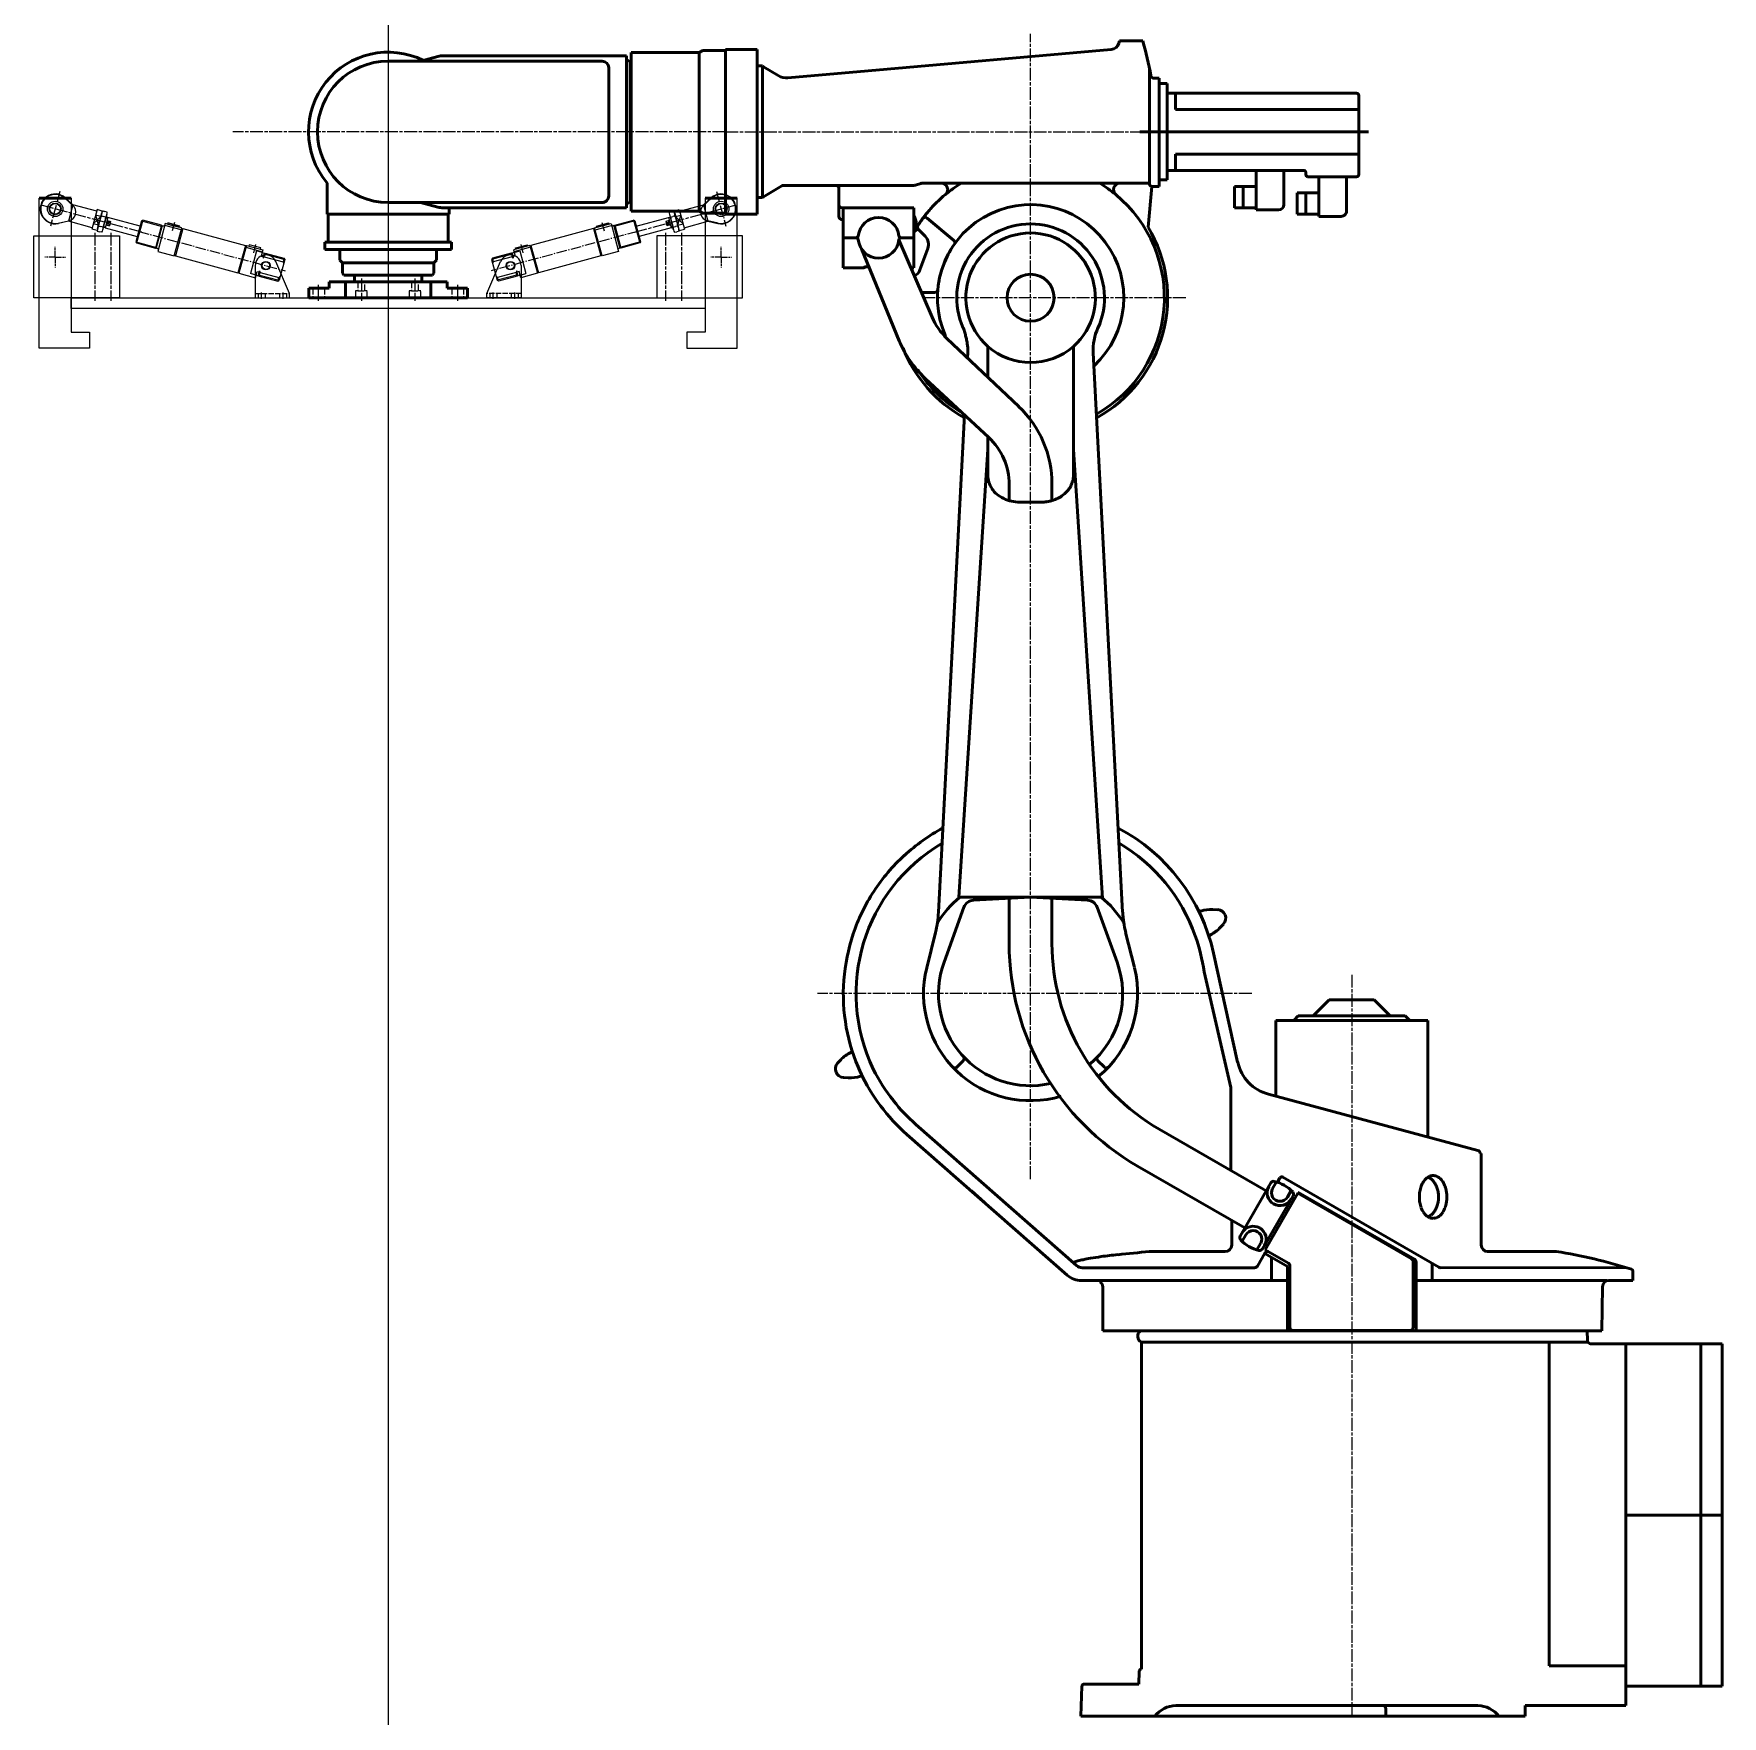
# Model space of a CAD drawing. Header units: millimetres. Extents: x -1231 to 360, y -283 to 2309.
# Drawn here: x -1231 to 346, y 738 to 2309 of the extents above; entities that cross this region are included whole.
import ezdxf

# ---------------------------------------------------------------- set-up
doc = ezdxf.new("R2010")
doc.units = ezdxf.units.MM
for name, pattern in [('AM_ISO02W050', [7.5, 6, -1.5]), ('AM_ISO08W050', [18, 12, -1.5, 3, -1.5]), ('AM_ISO08W050x2', [9, 6, -0.75, 1.5, -0.75]), ('Amconstr', [9999, 9999, 0]), ('GEN3', [6.25, 5, -1.25]), ('GEN7', [13.75, 9.75, -1.5, 1, -1.5])]:
    doc.linetypes.add(name, pattern=pattern)
for name, color, linetype in [('3', 6, 'GEN3'), ('5', 3, 'Continuous'), ('7', 4, 'GEN7')]:
    doc.layers.add(name, color=color, linetype=linetype)
for name, color, linetype, lineweight in [('AM_0', 7, 'Continuous', 50), ('AM_3', 6, 'AM_ISO02W050', 25), ('AM_7', 142, 'AM_ISO08W050', 25), ('AM_CL', 1, 'Amconstr', 25)]:
    doc.layers.add(name, color=color, linetype=linetype, lineweight=lineweight)

msp = doc.modelspace()

# ---------------------------------------------------------------- linework, layer by layer
for p, q in [((-1226, 2015.7), (-1226, 2155.7)), ((-1201.9, 2155.7), (-1194.6, 2149)), ((-1194.4, 2149.6), (-1201.6, 2156.1)), ((-1194.4, 2149.6), (-1198.6, 2134.1)), ((-1196, 2155.7), (-1196, 2030.7)), ((-1172.2, 2143.6), (-1194.4, 2149.6)), ((-1171.8, 2145), (-1176.8, 2126.7)), ((-1167, 2143.7), (-1171.8, 2145)), ((-633, 2143.7), (-628.2, 2145)), ((-628.2, 2145), (-623.2, 2126.7)), ((-627.8, 2143.6), (-605.6, 2149.6)), ((-605.6, 2149.6), (-598.4, 2156.1)), ((-605.6, 2149.6), (-601.4, 2134.1)), ((-598.1, 2155.7), (-605.4, 2149)), ((-604, 2155.7), (-604, 2030.7)), ((-574, 2015.7), (-574, 2155.7)), ((-1208.1, 2132.5), (-1198.5, 2134.7)), ((-1198.6, 2134.1), (-1208, 2132.1)), ((-1176.4, 2128.1), (-1198.6, 2134.1)), ((-1170.6, 2130.5), (-1175.4, 2131.8)), ((-1168.4, 2138.7), (-1173.2, 2140)), ((-1167, 2143.7), (-1171.9, 2125.4)), ((-1171.4, 2127.4), (-1169.5, 2134.6)), ((-1170.4, 2129.7), (-1168.3, 2129.2)), ((-1169.6, 2134.1), (-1169.5, 2134.6)), ((-1167.6, 2141.7), (-1169.5, 2134.6)), ((-1169.3, 2135.1), (-1169.5, 2134.6)), ((-1166.3, 2128.6), (-1168.3, 2129.2)), ((-1167.9, 2139.2), (-1165.8, 2138.6)), ((-1166.6, 2143.9), (-1164.5, 2143.4)), ((-1166.6, 2126.1), (-1164.7, 2133.3)), ((-1163.7, 2138.1), (-1165.8, 2138.6)), ((-1164.8, 2132.8), (-1164.7, 2133.3)), ((-1162.7, 2140.4), (-1164.7, 2133.3)), ((-1164.5, 2133.8), (-1164.7, 2133.3)), ((-1162.4, 2142.8), (-1164.5, 2143.4)), ((-1161.7, 2137.6), (-1164.3, 2128)), ((-1163.5, 2130.7), (-1160.3, 2129.8)), ((-1161.7, 2137.6), (-1163.4, 2138.1)), ((-1162.4, 2134.9), (-1159.2, 2134)), ((-1131.7, 2129.5), (-1161.7, 2137.6)), ((-1159.2, 2134), (-1160.3, 2129.8)), ((-1130.3, 2134.5), (-1135.6, 2115)), ((-1130.3, 2134.5), (-1129.2, 2135.1)), ((-1111.7, 2130.4), (-1129.2, 2135.1)), ((-1116.3, 2109.8), (-1111, 2129.3)), ((-1108.2, 2132), (-1115.2, 2106)), ((-1111.7, 2130.4), (-1111, 2129.3)), ((-1111, 2129.3), (-1110.8, 2130.1)), ((-1110.8, 2130.1), (-1108.9, 2129.6)), ((-1093.2, 2126.1), (-1108.7, 2130.3)), ((-1092.8, 2127.9), (-1108.2, 2132)), ((-1105.7, 2132.6), (-1106, 2131.5)), ((-1106, 2131.5), (-1094.9, 2128.5)), ((-1094.6, 2129.6), (-1105.7, 2132.6)), ((-1094.9, 2128.5), (-1094.6, 2129.6)), ((-707.2, 2127.9), (-691.8, 2132)), ((-706.8, 2126.1), (-691.3, 2130.3)), ((-705.4, 2129.6), (-694.3, 2132.6)), ((-705.1, 2128.5), (-705.4, 2129.6)), ((-694, 2131.5), (-705.1, 2128.5)), ((-694.3, 2132.6), (-694, 2131.5)), ((-691.8, 2132), (-684.8, 2106)), ((-689.2, 2130.1), (-691.1, 2129.6)), ((-689, 2129.3), (-689.2, 2130.1)), ((-688.3, 2130.4), (-689, 2129.3)), ((-683.7, 2109.8), (-689, 2129.3)), ((-688.3, 2130.4), (-670.8, 2135.1)), ((-669.7, 2134.5), (-670.8, 2135.1)), ((-669.7, 2134.5), (-664.4, 2115)), ((-668.3, 2129.5), (-638.3, 2137.6)), ((-637.6, 2134.9), (-640.8, 2134)), ((-640.8, 2134), (-639.7, 2129.8)), ((-636.5, 2130.7), (-639.7, 2129.8)), ((-638.3, 2137.6), (-636.6, 2138.1)), ((-638.3, 2137.6), (-635.7, 2128)), ((-637.6, 2142.8), (-635.5, 2143.4)), ((-637.3, 2140.4), (-635.3, 2133.3)), ((-636.3, 2138.1), (-634.2, 2138.6)), ((-633.4, 2143.9), (-635.5, 2143.4)), ((-635.5, 2133.8), (-635.3, 2133.3)), ((-633.4, 2126.1), (-635.3, 2133.3)), ((-635.2, 2132.8), (-635.3, 2133.3)), ((-632.1, 2139.2), (-634.2, 2138.6)), ((-633.7, 2128.6), (-631.7, 2129.2)), ((-633, 2143.7), (-628.1, 2125.4)), ((-632.4, 2141.7), (-630.5, 2134.6)), ((-629.6, 2129.7), (-631.7, 2129.2)), ((-631.6, 2138.7), (-626.8, 2140)), ((-630.7, 2135.1), (-630.5, 2134.6)), ((-628.6, 2127.4), (-630.5, 2134.6)), ((-630.4, 2134.1), (-630.5, 2134.6)), ((-629.4, 2130.5), (-624.6, 2131.8)), ((-623.6, 2128.1), (-601.4, 2134.1)), ((-591.9, 2132.5), (-601.5, 2134.7)), ((-601.4, 2134.1), (-592, 2132.1)), ((-1171.9, 2125.4), (-1176.8, 2126.7)), ((-1171.7, 2125), (-1169.6, 2124.4)), ((-1167.5, 2123.9), (-1169.6, 2124.4)), ((-1164.3, 2128), (-1166, 2128.4)), ((-1164.3, 2128), (-1134.3, 2119.9)), ((-1135.6, 2115), (-1134.9, 2113.9)), ((-1134.9, 2113.9), (-1117.4, 2109.1)), ((-1099.8, 2101.8), (-1092.8, 2127.9)), ((-1091.9, 2127.4), (-1098.7, 2101.8)), ((-1093.1, 2126.7), (-1091.9, 2127.4)), ((-1091.9, 2127.4), (-1033.4, 2111.6)), ((-708.1, 2127.4), (-766.6, 2111.6)), ((-706.9, 2126.7), (-708.1, 2127.4)), ((-708.1, 2127.4), (-701.3, 2101.8)), ((-700.2, 2101.8), (-707.2, 2127.9)), ((-665.1, 2113.9), (-682.6, 2109.1)), ((-635.7, 2128), (-665.7, 2119.9)), ((-664.4, 2115), (-665.1, 2113.9)), ((-635.7, 2128), (-634, 2128.4)), ((-632.5, 2123.9), (-630.4, 2124.4)), ((-628.3, 2125), (-630.4, 2124.4)), ((-628.1, 2125.4), (-623.2, 2126.7)), ((-1117.4, 2109.1), (-1116.3, 2109.8)), ((-1116.3, 2109.8), (-1116.5, 2108.9)), ((-1116.5, 2108.9), (-1114.6, 2108.4)), ((-1115.2, 2106), (-1099.8, 2101.8)), ((-1099.5, 2103), (-1098.7, 2101.8)), ((-1098.7, 2101.8), (-1040.3, 2086.1)), ((-1033.4, 2111.6), (-1040.3, 2086.1)), ((-1032.4, 2111.6), (-1039.4, 2085.6)), ((-1033.4, 2111.6), (-1032.7, 2110.4)), ((-1032.9, 2109.9), (-1017.4, 2105.7)), ((-1032.4, 2111.6), (-1017, 2107.5)), ((-1029.9, 2112.2), (-1030.2, 2111)), ((-1018.8, 2109.2), (-1029.9, 2112.2)), ((-1023, 2106.4), (-1028.6, 2085.4)), ((-1017.6, 2104.9), (-1023, 2106.4)), ((-1019.1, 2108), (-1018.8, 2109.2)), ((-1017, 2107.5), (-1018.5, 2101.7)), ((-1018.5, 2101.7), (-1016.6, 2101.2)), ((-1017.6, 2105), (-1015.7, 2104.5)), ((-1016.6, 2101.2), (-1016.9, 2099.8)), ((-1016.9, 2099.8), (-1015.7, 2101)), ((-1015.9, 2103.6), (-1016.6, 2101.2)), ((-1015.7, 2104.5), (-1015.9, 2103.6)), ((-1015.9, 2103.6), (-1014.8, 2104.3)), ((-1014.8, 2104.3), (-1015.7, 2101)), ((-1015.7, 2101), (-998.2, 2096.2)), ((-1014.8, 2104.3), (-997.3, 2099.6)), ((-996.6, 2098.4), (-1001.8, 2079)), ((-997.3, 2099.6), (-998.2, 2096.2)), ((-997.3, 2099.6), (-996.6, 2098.4)), ((-802.7, 2099.6), (-803.4, 2098.4)), ((-803.4, 2098.4), (-798.2, 2079)), ((-785.2, 2104.3), (-802.7, 2099.6)), ((-802.7, 2099.6), (-801.8, 2096.2)), ((-784.3, 2101), (-801.8, 2096.2)), ((-785.2, 2104.3), (-784.3, 2101)), ((-784.1, 2103.6), (-785.2, 2104.3)), ((-782.4, 2105), (-784.3, 2104.5)), ((-784.3, 2104.5), (-784.1, 2103.6)), ((-783.1, 2099.8), (-784.3, 2101)), ((-784.1, 2103.6), (-783.4, 2101.2)), ((-781.5, 2101.7), (-783.4, 2101.2)), ((-783.4, 2101.2), (-783.1, 2099.8)), ((-767.6, 2111.6), (-783, 2107.5)), ((-783, 2107.5), (-781.5, 2101.7)), ((-767.1, 2109.9), (-782.6, 2105.7)), ((-782.4, 2104.9), (-777, 2106.4)), ((-781.2, 2109.2), (-770.1, 2112.2)), ((-780.9, 2108), (-781.2, 2109.2)), ((-777, 2106.4), (-771.4, 2085.4)), ((-770.1, 2112.2), (-769.8, 2111)), ((-767.6, 2111.6), (-760.6, 2085.6)), ((-766.6, 2111.6), (-767.3, 2110.4)), ((-766.6, 2111.6), (-759.7, 2086.1)), ((-701.3, 2101.8), (-759.7, 2086.1)), ((-700.5, 2103), (-701.3, 2101.8)), ((-684.8, 2106), (-700.2, 2101.8)), ((-683.5, 2108.9), (-685.4, 2108.4)), ((-683.7, 2109.8), (-683.5, 2108.9)), ((-682.6, 2109.1), (-683.7, 2109.8)), ((-1040.3, 2086.1), (-1039.1, 2086.8)), ((-1039.4, 2085.6), (-1024, 2081.4)), ((-1023.3, 2083.9), (-1028.6, 2085.4)), ((-1024.2, 2092.7), (-1024.2, 2066.7)), ((-1024, 2081.4), (-1022.4, 2087.1)), ((-1023.3, 2083.8), (-1021.4, 2083.3)), ((-1022.4, 2087.1), (-1020.5, 2086.6)), ((-1021.4, 2083.3), (-1021.2, 2084.2)), ((-1021.2, 2084.2), (-1020.5, 2086.6)), ((-1021.2, 2084.2), (-1020.5, 2083)), ((-1020.5, 2086.6), (-1020.1, 2088)), ((-1020.5, 2083), (-1019.6, 2086.4)), ((-1020.5, 2083), (-1003, 2078.3)), ((-1020.1, 2088), (-1019.6, 2086.4)), ((-1019.6, 2086.4), (-1002.1, 2081.7)), ((-992.2, 2066.7), (-1005, 2096.7)), ((-1003, 2078.3), (-1002.1, 2081.7)), ((-1002.1, 2081.7), (-1000.8, 2082.8)), ((-998.2, 2096.2), (-997.6, 2094.6)), ((-807.8, 2066.7), (-795, 2096.7)), ((-801.8, 2096.2), (-802.4, 2094.6)), ((-797.9, 2081.7), (-799.2, 2082.8)), ((-780.4, 2086.4), (-797.9, 2081.7)), ((-797, 2078.3), (-797.9, 2081.7)), ((-779.5, 2083), (-797, 2078.3)), ((-779.9, 2088), (-780.4, 2086.4)), ((-779.5, 2083), (-780.4, 2086.4)), ((-779.5, 2086.6), (-779.9, 2088)), ((-777.6, 2087.1), (-779.5, 2086.6)), ((-778.8, 2084.2), (-779.5, 2086.6)), ((-778.8, 2084.2), (-779.5, 2083)), ((-778.6, 2083.3), (-778.8, 2084.2)), ((-776.7, 2083.8), (-778.6, 2083.3)), ((-776, 2081.4), (-777.6, 2087.1)), ((-776.7, 2083.9), (-771.4, 2085.4)), ((-760.6, 2085.6), (-776, 2081.4)), ((-775.8, 2092.7), (-775.8, 2066.7)), ((-759.7, 2086.1), (-760.9, 2086.8)), ((-1024.2, 2066.7), (-1024.2, 2062.7)), ((-1003, 2078.3), (-1001.8, 2079)), ((-992.2, 2062.7), (-992.2, 2066.7)), ((-807.8, 2062.7), (-807.8, 2066.7)), ((-797, 2078.3), (-798.2, 2079)), ((-775.8, 2066.7), (-775.8, 2062.7)), ((-1024.2, 2062.7), (-992.2, 2062.7)), ((-775.8, 2062.7), (-807.8, 2062.7)), ((-1196, 2030.7), (-1179, 2030.7)), ((-1179, 2030.7), (-1179, 2015.7)), ((-604, 2030.7), (-621, 2030.7)), ((-621, 2030.7), (-621, 2015.7)), ((-1179, 2015.7), (-1226, 2015.7)), ((-621, 2015.7), (-574, 2015.7))]:
    msp.add_line(p, q)
for points in [[(-1231, 2062.7), (-1231, 2120.5), (-1151, 2120.5), (-1151, 2062.7)], [(-569, 2062.7), (-569, 2120.5), (-649, 2120.5), (-649, 2062.7)], [(-1196, 2062.7), (-604, 2062.7), (-604, 2052.7), (-1196, 2052.7)]]:
    msp.add_lwpolyline(points, close=True)
for centre, radius in [((-1211, 2145.7), 7.19), ((-1211, 2145.7), 5.5), ((-1211, 2145.7), 5), ((-589, 2145.7), 7.19), ((-589, 2145.7), 5.5), ((-589, 2145.7), 5), ((-1014.2, 2092.7), 4), ((-1014.2, 2092.7), 4), ((-1014.2, 2092.7), 3.5), ((-785.8, 2092.7), 4), ((-785.8, 2092.7), 4), ((-785.8, 2092.7), 3.5)]:
    msp.add_circle(centre, radius)
for centre, radius, start, end in [((-1211, 2145.7), 14, 47.5602, 282.2946), ((-1211, 2145.7), 13.5, 47.5602, 282.2946), ((-1199.8, 2142.7), 8.19, 279.6699, 50.1849), ((-600.2, 2142.7), 8.19, 129.8151, 260.3301), ((-589, 2145.7), 14, 257.7054, 132.4398), ((-589, 2145.7), 13.5, 257.7054, 132.4398), ((-1162.6, 2125.1), 9.07, 149.2084, 164.9274), ((-1136, 2125.5), 34.7, 165.7864, 173.0594), ((-1136, 2125.5), 34.7, 156.7954, 164.0684), ((-1158.8, 2139.3), 9.06, 164.9274, 180.6464), ((-1158.8, 2139.3), 9.07, 149.2084, 164.9274), ((-1198.2, 2142.3), 34.7, 336.7958, 344.068), ((-1198.2, 2142.3), 34.7, 345.7869, 353.059), ((-1171.5, 2142.7), 9.07, 329.2089, 344.9274), ((-1171.5, 2142.7), 9.06, 344.9274, 0.6459), ((-628.5, 2142.7), 9.06, 179.3541, 195.0726), ((-628.5, 2142.7), 9.07, 195.0726, 210.7911), ((-601.8, 2142.3), 34.7, 186.941, 194.2131), ((-601.8, 2142.3), 34.7, 195.932, 203.2042), ((-641.2, 2139.3), 9.07, 15.0726, 30.7916), ((-641.2, 2139.3), 9.06, 359.3536, 15.0726), ((-664, 2125.5), 34.7, 15.9316, 23.2046), ((-664, 2125.5), 34.7, 6.9406, 14.2136), ((-637.4, 2125.1), 9.07, 15.0726, 30.7916), ((-1162.6, 2125.1), 9.06, 164.9274, 180.6464), ((-1175.3, 2128.5), 9.07, 329.2089, 344.9274), ((-1175.3, 2128.5), 9.06, 344.9274, 0.6459), ((-624.7, 2128.5), 9.06, 179.3541, 195.0726), ((-624.7, 2128.5), 9.07, 195.0726, 210.7911), ((-637.4, 2125.1), 9.06, 359.3536, 15.0726), ((-1014.2, 2092.7), 10, 23.1621, 180), ((-785.8, 2092.7), 10, 0, 156.8379)]:
    msp.add_arc(centre, radius, start, end)
at = {"layer": '3'}
for p, q in [((-1024.2, 2066.7), (-992.2, 2066.7)), ((-1021.5, 2066.7), (-1021.5, 2062.7)), ((-1014.9, 2066.7), (-1014.9, 2062.7)), ((-1001.5, 2066.7), (-1001.5, 2062.7)), ((-994.9, 2066.7), (-994.9, 2062.7)), ((-775.8, 2066.7), (-807.8, 2066.7)), ((-805.1, 2066.7), (-805.1, 2062.7)), ((-798.5, 2066.7), (-798.5, 2062.7)), ((-785.1, 2066.7), (-785.1, 2062.7)), ((-778.5, 2066.7), (-778.5, 2062.7))]:
    msp.add_line(p, q, dxfattribs=at)
at = {"layer": '5'}
for p, q in [((-1175.4, 2131.8), (-1171.9, 2135.2)), ((-1173.2, 2140), (-1171.9, 2135.2)), ((-1168.4, 2138.7), (-1171.9, 2135.2)), ((-1170.6, 2130.5), (-1171.9, 2135.2)), ((-1165.8, 2129.2), (-1164.1, 2128.7)), ((-1163.6, 2137.3), (-1161.9, 2136.9)), ((-1159.2, 2134), (-1163.5, 2130.7)), ((-1162.4, 2134.9), (-1160.3, 2129.8)), ((-1129.2, 2135.1), (-1134.9, 2113.9)), ((-1130.3, 2134.5), (-1111, 2129.3)), ((-1111.7, 2130.4), (-1117.4, 2109.1)), ((-669.7, 2134.5), (-689, 2129.3)), ((-688.3, 2130.4), (-682.6, 2109.1)), ((-670.8, 2135.1), (-665.1, 2113.9)), ((-640.8, 2134), (-636.5, 2130.7)), ((-637.6, 2134.9), (-639.7, 2129.8)), ((-636.4, 2137.3), (-638.1, 2136.9)), ((-634.2, 2129.2), (-635.9, 2128.7)), ((-631.6, 2138.7), (-628.1, 2135.2)), ((-629.4, 2130.5), (-628.1, 2135.2)), ((-626.8, 2140), (-628.1, 2135.2)), ((-624.6, 2131.8), (-628.1, 2135.2)), ((-1135.6, 2115), (-1116.3, 2109.8)), ((-664.4, 2115), (-683.7, 2109.8)), ((-1015.9, 2103.6), (-996.6, 2098.4)), ((-784.1, 2103.6), (-803.4, 2098.4)), ((-1021.2, 2084.2), (-1001.8, 2079)), ((-778.8, 2084.2), (-798.2, 2079))]:
    msp.add_line(p, q, dxfattribs=at)
at = {"layer": '7'}
for p, q in [((-1206.6, 2162), (-1215.4, 2129.5)), ((-593.4, 2162), (-584.6, 2129.5)), ((-1099.7, 2132.9), (-1101.7, 2125.3)), ((-700.3, 2132.9), (-698.3, 2125.3)), ((-1133, 2124.7), (-996.3, 2087.9)), ((-667, 2124.7), (-803.7, 2087.9)), ((-1023.9, 2112.4), (-1025.9, 2104.8)), ((-1023.9, 2112.4), (-1025.9, 2104.8)), ((-776.1, 2112.4), (-774.1, 2104.8)), ((-776.1, 2112.4), (-774.1, 2104.8)), ((-1018.2, 2061.7), (-1018.2, 2067.7)), ((-998.2, 2061.7), (-998.2, 2067.7)), ((-801.8, 2061.7), (-801.8, 2067.7)), ((-781.8, 2061.7), (-781.8, 2067.7))]:
    msp.add_line(p, q, dxfattribs=at)
at = {"layer": 'AM_0'}
for p, q in [((-217, 2302.7), (-217.6, 2300.5)), ((-195.3, 2302.7), (-217, 2302.7)), ((-869.8, 2283.7), (-853.7, 2288.1)), ((-848.5, 2288.7), (-677.5, 2288.7)), ((-677.5, 2288.7), (-677.5, 2285.3)), ((-673, 2143.7), (-673, 2291.7)), ((-673, 2291.7), (-609.5, 2291.7)), ((-609.5, 2291.7), (-606, 2293.7)), ((-609.5, 2291.7), (-609.5, 2143.7)), ((-606, 2293.7), (-585, 2293.7)), ((-555.5, 2294.7), (-585, 2294.7)), ((-585, 2294.7), (-585, 2217.7)), ((-585, 2293.7), (-585, 2141.7)), ((-555.5, 2279.2), (-555.5, 2294.7)), ((-224.6, 2294.6), (-451.7, 2274.7)), ((-700, 2283.7), (-899.8, 2283.7)), ((-694, 2157.7), (-694, 2277.7)), ((-677.5, 2150.2), (-677.5, 2285.3)), ((-677.5, 2285.3), (-674, 2283.2)), ((-674, 2283.2), (-674, 2282.2)), ((-674, 2153.2), (-674, 2282.2)), ((-674, 2282.2), (-673, 2282.2)), ((-585, 2277.7), (-585, 2157.7)), ((-550.5, 2279.2), (-555.5, 2279.2)), ((-555.5, 2279.2), (-555.5, 2156.2)), ((-550.5, 2279.2), (-550.5, 2156.2)), ((-535.7, 2270.3), (-549.5, 2278.4)), ((-451.7, 2274.7), (-526.6, 2268.2)), ((-189, 2277.4), (-189, 2169.7)), ((-189, 2169.7), (-189, 2277.4)), ((-180, 2267.7), (-184.7, 2267.7)), ((-180, 2259.8), (-180, 2267.7)), ((-180, 2262.7), (-180, 2172.7)), ((-172.5, 2262.7), (-180, 2262.7)), ((-180, 2182.7), (-180, 2259.8)), ((-172.5, 2172.7), (-172.5, 2262.7)), ((-172.5, 2181.7), (-172.5, 2253.7)), ((-172.5, 2253.7), (4.5, 2253.7)), ((-164.5, 2238.7), (-164.5, 2253.7)), ((6.5, 2251.7), (6.5, 2177.7)), ((-164.5, 2238.7), (6.5, 2238.7)), ((-585, 2140.7), (-585, 2217.7)), ((-198, 2217.7), (15.7, 2217.7)), ((-164.5, 2196.7), (6.5, 2196.7)), ((-164.5, 2181.7), (-164.5, 2196.7)), ((-180, 2182.7), (-180, 2166.7)), ((-44.9, 2181.7), (-172.5, 2181.7)), ((-89.4, 2166.7), (-89.4, 2181.7)), ((-63.4, 2181.7), (-63.4, 2149.7)), ((-42.9, 2177.7), (-42.9, 2179.7)), ((-956.9, 2168.7), (-956.9, 2140.7)), ((-532.2, 2167.3), (-549.5, 2157.1)), ((-408.6, 2167.7), (-530.7, 2167.7)), ((-479, 2149.7), (-479, 2164.7)), ((-402.4, 2169.5), (-407.4, 2167.9)), ((-189, 2169.7), (-401.2, 2169.7)), ((-186.7, 2166.7), (-190.3, 2128.7)), ((-190.3, 2128.7), (-186.7, 2166.7)), ((-189, 2169.2), (-189, 2169.7)), ((-180, 2166.7), (-186.5, 2166.7)), ((-180, 2172.7), (-172.5, 2172.7)), ((-109.4, 2146.7), (-109.4, 2166.7)), ((-109.4, 2166.7), (-89.4, 2166.7)), ((-101.4, 2166.7), (-101.4, 2146.7)), ((-89.4, 2146.7), (-89.4, 2166.7)), ((-50.9, 2140.7), (-50.9, 2160.7)), ((-50.9, 2160.7), (-30.9, 2160.7)), ((-42.9, 2160.7), (-42.9, 2140.7)), ((4.5, 2175.7), (-40.9, 2175.7)), ((-30.9, 2160.7), (-30.9, 2175.7)), ((-30.9, 2140.7), (-30.9, 2160.7)), ((-4.9, 2175.7), (-4.9, 2143.7)), ((-1226, 2155.7), (-1196, 2155.7)), ((-899.8, 2151.7), (-700, 2151.7)), ((-853.7, 2147.4), (-869.8, 2151.7)), ((-677.5, 2146.7), (-848.5, 2146.7)), ((-842.9, 2140.7), (-842.9, 2146.7)), ((-674, 2152.2), (-677.5, 2150.2)), ((-677.5, 2150.2), (-677.5, 2146.7)), ((-673, 2153.2), (-674, 2153.2)), ((-674, 2153.2), (-674, 2152.2)), ((-574, 2155.7), (-604, 2155.7)), ((-550.5, 2156.2), (-555.5, 2156.2)), ((-555.5, 2156.2), (-555.5, 2140.7)), ((-479, 2138.7), (-479, 2151.7)), ((-416, 2146.7), (-476, 2146.7)), ((-475, 2146.7), (-409, 2146.7)), ((-475, 2118.7), (-475, 2146.7)), ((-409, 2146.7), (-409, 2118.7)), ((-89.4, 2146.7), (-109.4, 2146.7)), ((-89.4, 2144.7), (-89.4, 2146.7)), ((-68.4, 2144.7), (-89.4, 2144.7)), ((-956.9, 2140.7), (-955.9, 2140.7)), ((-955.9, 2140.7), (-955.9, 2114.7)), ((-955.9, 2140.7), (-843.9, 2140.7)), ((-843.9, 2114.7), (-843.9, 2140.7)), ((-843.9, 2140.7), (-842.9, 2140.7)), ((-609.5, 2143.7), (-673, 2143.7)), ((-606, 2141.7), (-609.5, 2143.7)), ((-585, 2141.7), (-606, 2141.7)), ((-555.5, 2140.7), (-585, 2140.7)), ((-396.5, 2137.2), (-371.9, 2116.5)), ((-30.9, 2140.7), (-50.9, 2140.7)), ((-30.9, 2138.7), (-30.9, 2140.7)), ((-9.9, 2138.7), (-30.9, 2138.7)), ((-959, 2107.7), (-959, 2114.7)), ((-959, 2114.7), (-841, 2114.7)), ((-955.9, 2114.7), (-843.9, 2114.7)), ((-841, 2114.7), (-841, 2107.7)), ((-462.9, 2118.7), (-475, 2118.7)), ((-475, 2118.7), (-475, 2090.7)), ((-462.9, 2118.7), (-475, 2118.7)), ((-423.1, 2116.9), (-392, 2044.6)), ((-409, 2118.7), (-421.1, 2118.7)), ((-409, 2118.7), (-421.1, 2118.7)), ((-409, 2123.9), (-405.2, 2126.8)), ((-409, 2090.7), (-409, 2118.7)), ((-398.6, 2120.2), (-404.8, 2126.5)), ((-945, 2107.7), (-959, 2107.7)), ((-845, 2107.7), (-955, 2107.7)), ((-945, 2097.7), (-945, 2107.7)), ((-942.5, 2095.2), (-945, 2097.7)), ((-855, 2097.7), (-857.5, 2095.2)), ((-841, 2107.7), (-855, 2107.7)), ((-855, 2107.7), (-855, 2097.7)), ((-457.9, 2108.3), (-422.7, 2022.6)), ((-403.3, 2088.7), (-396.1, 2108.7)), ((-857.5, 2095.2), (-942.5, 2095.2)), ((-942.5, 2085.7), (-942.5, 2095.2)), ((-941.3, 2083.7), (-942.5, 2085.7)), ((-931.5, 2083.7), (-941.3, 2083.7)), ((-868.5, 2083.7), (-931.5, 2083.7)), ((-931.5, 2078.7), (-931.5, 2083.7)), ((-858.7, 2083.7), (-868.5, 2083.7)), ((-868.5, 2083.7), (-868.5, 2078.7)), ((-857.5, 2085.7), (-858.7, 2083.7)), ((-857.5, 2095.2), (-857.5, 2085.7)), ((-475, 2090.7), (-455.5, 2090.7)), ((-454.5, 2091.7), (-451.1, 2091.7)), ((-411.8, 2090.7), (-409, 2090.7)), ((-974, 2071.7), (-955, 2071.7)), ((-974, 2062.7), (-974, 2071.7)), ((-955, 2077.7), (-845, 2077.7)), ((-955, 2071.7), (-955, 2077.7)), ((-940, 2062.7), (-940, 2077.7)), ((-930.5, 2077.7), (-931.5, 2078.7)), ((-869.5, 2077.7), (-930.5, 2077.7)), ((-868.5, 2078.7), (-869.5, 2077.7)), ((-860, 2062.7), (-860, 2077.7)), ((-845, 2077.7), (-845, 2071.7)), ((-845, 2071.7), (-826, 2071.7)), ((-826, 2071.7), (-826, 2062.7)), ((-389.6, 2067.7), (-401.9, 2067.7)), ((-826, 2062.7), (-974, 2062.7)), ((-300, 2062.7), (-300, 2062.7)), ((-378.2, 2024.8), (-311.1, 1961.2)), ((-358.9, 2006.5), (-358.6, 2011.3)), ((-340, 1988.6), (-340, 2017.3)), ((-260, 2017.3), (-260, 1896.8)), ((-241.4, 2011.3), (-214, 1488.8)), ((-398.4, 1987.4), (-339.1, 1932.2)), ((-386, 1488.8), (-361.7, 1953.2)), ((-340, 1896.8), (-340, 1933.1)), ((-367.1, 1502.7), (-340, 1921)), ((-232.8, 1501.8), (-260, 1921)), ((-320, 1888.3), (-320, 1873.2)), ((-280, 1888.7), (-280, 1873.2)), ((-290, 1871.8), (-310, 1871.8)), ((-234, 1502.7), (-366, 1502.7)), ((-353.3, 1499.9), (-300, 1502.7)), ((-320, 1459.4), (-320, 1502.7)), ((-300, 1502.7), (-246.7, 1499.9)), ((-280, 1502.7), (-280, 1459.4)), ((-380.8, 1442.1), (-362.2, 1493.4)), ((-237.8, 1493.4), (-219.2, 1442.1)), ((-125.2, 1491.1), (-129.7, 1491.4)), ((-397, 1436.9), (-388.8, 1469.8)), ((-211.2, 1469.8), (-203, 1437)), ((-122.8, 1474.5), (-119.8, 1477.7)), ((-106.6, 1348.7), (-129.1, 1450.6)), ((-129.1, 1450.6), (-106.6, 1348.7)), ((-113.1, 1325.1), (-138, 1433)), ((-36, 1391.9), (-21, 1406.9)), ((-21, 1406.9), (21, 1406.9)), ((21, 1406.9), (36, 1391.9)), ((-54.2, 1387.7), (-50, 1391.9)), ((-50, 1391.9), (50, 1391.9)), ((50, 1391.9), (54.2, 1387.7)), ((-71, 1387.7), (71, 1387.7)), ((-71, 1316.9), (-71, 1387.7)), ((71, 1387.7), (71, 1278.9)), ((-477.2, 1351), (-480.2, 1347.7)), ((-362.9, 1349.8), (-368.6, 1344.2)), ((-237.1, 1349.8), (-231.4, 1344.2)), ((-474.8, 1334.3), (-470.3, 1334.1)), ((-113, 1247.5), (-113, 1324.4)), ((117.8, 1266.3), (-77.9, 1318.8)), ((-415.5, 1281.2), (-265.7, 1149.7)), ((-407.2, 1290.6), (-257, 1158.7)), ((-180, 1286.2), (-79.9, 1228.4)), ((120.9, 1263.5), (120.9, 1177.8)), ((-99.9, 1193.8), (-200, 1251.6)), ((-104.2, 1186.3), (-75.6, 1235.9)), ((-70.4, 1236.8), (-73.9, 1230.7)), ((-67.2, 1240.5), (-69.4, 1236.5)), ((81.2, 1157.1), (-64.4, 1241.2)), ((-343.1, 1217.7), (-355.3, 1228.4)), ((-54.8, 1223.9), (-83.4, 1174.3)), ((-50.5, 1226.3), (-81, 1173.5)), ((-60.1, 1222.7), (-56.6, 1228.8)), ((55.8, 1164.9), (-50.5, 1226.3)), ((-50.4, 1227.4), (58.5, 1164.6)), ((-112.1, 1177.8), (-112.1, 1200.8)), ((-102.4, 1181.4), (-98.9, 1187.4)), ((-189.1, 1171.8), (-118.1, 1171.8)), ((-85.1, 1179.4), (-88.6, 1173.4)), ((-81.1, 1170.2), (-88.1, 1158.2)), ((-60, 1157.8), (-81.2, 1170.1)), ((-81, 1173.5), (-59.2, 1160.9)), ((126.9, 1171.8), (190.9, 1171.8)), ((-251.7, 1156.7), (-119, 1156.7)), ((-119, 1156.7), (-113, 1156.7)), ((-90.7, 1156.7), (-119, 1156.7)), ((-75.1, 1166.5), (-75.1, 1144.7)), ((-60, 1097.7), (-60, 1157.8)), ((-57.7, 1158.3), (-57.7, 1101)), ((57.3, 1101), (57.3, 1162.3)), ((60, 1162), (60, 1097.7)), ((75.1, 1160.6), (75.1, 1144.7)), ((256.1, 1156.9), (82.7, 1156.7)), ((262.5, 1144.8), (262.5, 1153.4)), ((-252.5, 1144.7), (-235, 1144.7)), ((-235, 1144.7), (-107, 1144.7)), ((-235, 1144.7), (-235, 1143.6)), ((-232.5, 1138.7), (-232.5, 1097.7)), ((-190, 1144.7), (-60, 1144.7)), ((60, 1144.7), (238.5, 1144.7)), ((233.4, 1097.7), (234.2, 1138.9)), ((240.2, 1144.8), (262.5, 1144.8)), ((-232.5, 1097.7), (233.4, 1097.7)), ((233.4, 1097.7), (-226.2, 1097.7)), ((-54.7, 1098), (54.3, 1098)), ((220.1, 1088.6), (219.8, 1097.7)), ((-196.5, 1087.1), (220.1, 1087.1)), ((-196.5, 781.7), (-196.5, 1087.1)), ((192.5, 1087.1), (-196, 1087.1)), ((184.5, 784.7), (184.5, 1087.1)), ((256, 1085.7), (223.1, 1085.7)), ((256, 1085.7), (256, 925.7)), ((346, 1085.7), (256, 1085.7)), ((256, 1036.7), (256, 1085.7)), ((326, 1085.7), (326, 925.7)), ((346, 925.7), (346, 1085.7)), ((256, 784.7), (256, 1036.7)), ((256, 925.7), (346, 925.7)), ((256, 925.7), (256, 765.7)), ((346, 925.7), (256, 925.7)), ((326, 925.7), (326, 765.7)), ((346, 765.7), (346, 925.7)), ((-199, 767.7), (-198.5, 779.8)), ((184.5, 784.7), (256, 784.7)), ((256, 784.7), (256, 747.7)), ((-253, 737.7), (-252, 765.8)), ((-250, 767.7), (-199, 767.7)), ((256, 765.7), (346, 765.7)), ((-164.3, 747.7), (-11.2, 747.7)), ((-11.2, 747.7), (28.8, 747.7)), ((83.2, 747.7), (28.8, 747.7)), ((31.8, 744.7), (31.8, 737.7)), ((117.8, 747.7), (83.2, 747.7)), ((249, 747.7), (162, 747.7)), ((162, 747.7), (162, 737.7)), ((162, 737.7), (162, 744.7)), ((165, 747.7), (256, 747.7)), ((256, 747.7), (249, 747.7)), ((-192, 737.7), (-253, 737.7)), ((-183.9, 737.7), (-192, 737.7)), ((-183.9, 737.7), (31.8, 737.7)), ((31.8, 737.7), (162, 737.7))]:
    msp.add_line(p, q, dxfattribs=at)
msp.add_circle((-300, 2062.7), 22, dxfattribs=at)
at = {"layer": 'AM_0', "extrusion": (0, 0, -1)}
for centre, radius, start, end in [((483, 2217.7), 300, 163.5408, 169.9261), ((900, 2217.7), 66, 270, 90), ((700, 2277.7), 6, 90, 179.9999), ((44.9, 2179.7), 2, 90, 179.9999), ((530.7, 2164.7), 3, 59.4623, 90), ((482, 2164.7), 3, 90, 180), ((401.2, 2165.7), 4, 72, 90), ((300, 2062.7), 125, 121.1303, 129.5576), ((216.6, 2163.7), 6, 309.5569, 90), ((700, 2157.7), 6, 179.9998, 270), ((548, 2154.5), 3, 34.8343, 59.4704), ((442, 2118.7), 19, 5.465, 174.535), ((421.8, 2131.7), 15, 148.6872, 211.3128), ((462.9, 2116.7), 2, 90, 174.5348), ((421.1, 2116.7), 2, 5.4652, 90), ((406.4, 2112.4), 11, 135.1655, 200), ((300, 2062.7), 87, 5.0998, 34.9004), ((455.5, 2091.2), 0.5, 179.9988, 269.9999), ((412.7, 2092.1), 10, 200, 245.0283), ((336.9, 2068.3), 60, 313.5157, 336.7151), ((442.7, 2004.5), 85.3, 159.4256, 162.454), ((191.5, 2014), 50, 356.999, 24.2002), ((330.2, 2060.6), 100, 312.9646, 337.6902), ((429.4, 2008.7), 71.2, 162.454, 165.767), ((423.3, 2010.3), 64.9, 165.767, 169.3994), ((412.5, 2012.3), 53.9, 169.3994, 173.3861), ((407.7, 2012.8), 49.1, 173.3861, 177.759), ((399.6, 2013.2), 41.1, 177.759, 182.5425), ((300, 2062.7), 60.5, 228.6118, 311.3881), ((298.5, 1411.8), 176.5, 47.4405, 61.8205), ((300, 1412.7), 175, 117.8955, 167.5), ((300, 1412.7), 163, 334.3132, 59.5455), ((300, 1412.7), 163, 120.4545, 160.6868), ((298.7, 1412.1), 176.2, 33.048, 47.4405), ((299, 1412.2), 175.9, 18.635, 33.048), ((302.3, 1425.7), 100, 32.0471, 50.4096), ((297.7, 1425.7), 100, 129.5895, 147.9521), ((485.9, 1494), 100, 183.0016, 194.0017), ((114.1, 1494), 100, 346.0003, 357.0004), ((131.4, 1461.4), 30, 71.335, 93.2333), ((125.7, 1483.2), 8, 93.2333, 158), ((125.7, 1483.2), 8, 158, 222.7667), ((299.5, 1412.4), 175.3, 4.1985, 18.635), ((302, 1411), 165.5, 160.3399, 172.3346), ((144.9, 1494.8), 30, 222.7667, 244.665), ((80, 1459.4), 200, 300, 360), ((299.8, 1412.4), 175.1, 349.7413, 4.1985), ((300.1, 1412.3), 174.8, 335.2716, 349.7413), ((455.1, 1330.6), 30, 42.7667, 64.665), ((474.3, 1342.3), 8, 338, 42.7667), ((301.5, 1414.7), 162.5, 321.1476, 333.4625), ((235, 1352), 3, 315.0006, 43.0689), ((229.3, 1346.3), 3, 223.2275, 314.9998), ((474.3, 1342.3), 8, 273.2333, 338), ((468.6, 1364), 30, 251.335, 273.2333), ((300, 1412.7), 175, 311.283, 335.1654), ((116, 1324.4), 3, 167, 180), ((302, 1410.6), 159.6, 311.2349, 322.1653), ((-117, 1263.4), 3, 105, 180), ((67, 1226.7), 12, 299.9772, 29.9543), ((67, 1226.7), 8, 210, 30.056), ((65.4, 1239.5), 2, 30, 120), ((67, 1226.7), 12, 210, 299.9772), ((-57.8, 1222), 23.2, 197.7367, 207.387), ((-56.2, 1222.5), 24.8, 188.7142, 197.7367), ((-54.5, 1222.7), 26.6, 180, 188.7142), ((-65.2, 1216.2), 13.6, 229.852, 243.1257), ((-63, 1218.8), 17.1, 217.9931, 229.852), ((-61.3, 1220.1), 19.2, 207.387, 217.9931), ((118.1, 1177.8), 6, 180, 270), ((78.4, 1168.6), 3.15, 30.7098, 99.0561), ((-126.9, 1177.8), 6, 270, 360), ((251.7, 1164.7), 8, 270, 311.283), ((-54.3, 1162.3), 3, 120.0003, 180), ((252.5, 1164.7), 20, 270, 311.283), ((54.7, 1101), 3, 269.9999, 0), ((-54.3, 1101), 3, 180, 270), ((163.9, 722.7), 25, 36.8593, 89.0144), ((-117.4, 722.7), 25, 90.9856, 143.1407)]:
    msp.add_arc(centre, radius, start, end, dxfattribs=at)
at = {"layer": 'AM_0'}
for centre, radius, start, end in [((-900, 2217.7), 74.4, 63.7551, 219.31), ((-848.5, 2268.7), 20, 89.9998, 104.9993), ((-225.3, 2302.6), 8, 275, 345), ((-548, 2280.9), 3, 214.8343, 239.4704), ((-527.9, 2283.1), 15, 238.767, 275), ((-184.7, 2270.7), 3, 190.0739, 270), ((4.5, 2251.7), 2, 0.0004, 89.9996), ((-40.9, 2177.7), 2, 180.0001, 270), ((4.5, 2177.7), 2, 270, 359.9999), ((-959.9, 2168.7), 3, 0, 39.31), ((-408.6, 2171.7), 4, 270, 288), ((-383.4, 2163.7), 6, 309.5569, 90), ((-300, 2062.7), 125, 121.129, 129.5563), ((-186.5, 2169.2), 2.5, 180.0053, 195.0036), ((-186.5, 2169.2), 2.5, 195.0036, 210.0017), ((-186.5, 2169.2), 2.5, 210.0017, 225), ((-186.5, 2169.2), 2.5, 225, 239.9991), ((-186.5, 2169.2), 2.5, 239.9991, 254.9991), ((-186.5, 2169.2), 2.5, 254.9991, 270.0001), ((-848.5, 2166.7), 20, 254.9996, 270.0002), ((-476, 2149.7), 3, 180, 270), ((-300, 2062.7), 125, 136.6584, 139.0254), ((-300, 2062.7), 125, 134.2912, 136.6584), ((-300, 2062.7), 125, 131.9239, 134.2912), ((-300, 2062.7), 87, 312.9297, 204.224), ((-300, 2062.8), 125, 129.5564, 131.9239), ((-300, 2062.7), 125, 299.5331, 50.4431), ((-68.4, 2149.7), 5, 269.9999, 359.9999), ((-476, 2138.7), 3, 180, 270), ((-402.7, 2128.6), 3, 147.3409, 225), ((-300, 2062.8), 125, 146.7441, 147.3411), ((-300, 2062.7), 125, 146.1471, 146.7441), ((-300, 2062.7), 125, 145.5502, 146.1471), ((-300, 2062.7), 125, 144.9534, 145.5502), ((-300, 2062.7), 125, 144.3566, 144.9534), ((-300, 2062.7), 125, 143.7598, 144.3566), ((-300, 2062.7), 125, 141.3924, 143.7592), ((-398.4, 2134.9), 3, 50, 143.7596), ((-300, 2062.7), 125, 139.0254, 141.3924), ((-300, 2062.7), 69, 90, 204.2012), ((-300, 2062.7), 69, 335.7989, 90), ((-9.9, 2143.7), 5, 269.9999, 360), ((-462.9, 2120.7), 2, 270, 354.5348), ((-442, 2118.7), 19, 185.465, 354.535), ((-421.1, 2120.7), 2, 185.4652, 270), ((-373.8, 2114.2), 3, 325.0996, 50), ((-300, 2062.7), 60.5, 90, 228.6118), ((-300, 2062.7), 60.5, 311.3882, 90), ((-300, 2062.7), 128, 298.8646, 31.0305), ((-454.5, 2091.2), 0.5, 89.9999, 179.9995), ((-389.6, 2070.7), 3, 270, 354.9002), ((-300, 2062.7), 128, 201.4307, 241.1355), ((-300, 2062.7), 125, 212.486, 239.2885), ((-380, 1888.7), 100, 0, 46.4843), ((-380, 1888.3), 60, 360, 47.0354), ((-319.1, 1896.8), 20.9, 180, 197.7967), ((-281, 1896.8), 21, 346.014, 0), ((-316.8, 1897.5), 23.3, 197.7967, 214.6701), ((-315, 1898.8), 25.6, 214.6701, 230.1472), ((-311.7, 1902.8), 30.7, 230.1472, 244.2691), ((-287.7, 1901.9), 29.6, 296.825, 307.8801), ((-286.4, 1900.2), 27.5, 307.8801, 319.7452), ((-283.7, 1897.8), 23.9, 319.7452, 332.4912), ((-282.4, 1897.2), 22.4, 332.4912, 346.014), ((-310.6, 1905), 33.2, 244.2691, 257.3924), ((-310, 1907.7), 35.9, 257.3924, 270), ((-289.9, 1907.6), 35.8, 269.9112, 272.6295), ((-289.9, 1907.5), 35.7, 272.6295, 275.353), ((-289.9, 1907.3), 35.5, 275.353, 278.0869), ((-289.9, 1906.9), 35.1, 278.0869, 280.8365), ((-289.8, 1906.7), 34.9, 280.8365, 283.6069), ((-289.7, 1906), 34.2, 283.6069, 286.4033), ((-289.4, 1905.2), 33.3, 286.4033, 296.825), ((-352.8, 1490), 10, 92.9999, 160.0002), ((-247.2, 1490), 10, 19.9996, 87), ((-141.6, 1491.8), 2, 206.5139, 288.665), ((-131.2, 1465.9), 2, 115.335, 197.4861), ((-80, 1459.4), 240, 180, 240), ((-300, 1412.7), 100, 166, 286.5116), ((-300, 1412.7), 86, 160.0267, 282.5319), ((-300, 1412.7), 86, 309.6661, 20), ((-300, 1412.7), 100, 309.2037, 14.0197), ((-468.8, 1359.6), 2, 295.335, 17.4861), ((-370.7, 1346.3), 3, 223.2275, 314.9998), ((-365, 1352), 3, 315.0004, 43.069), ((-67.5, 1357.4), 40, 192.5, 255), ((-458.4, 1333.7), 2, 26.5139, 108.665), ((-73, 1234.4), 3, 77.4576, 150.0001), ((-79.5, 1205.1), 33, 42.5424, 77.4576), ((89.7, 1223.5), 26.5, 159.6394, 170.2276), ((85.9, 1224.9), 22.5, 147.2676, 159.6394), ((79.3, 1229.1), 14.7, 131.9301, 147.2676), ((77.1, 1231.6), 11.4, 112.6291, 131.9301), ((65.2, 1229.3), 13.6, 49.852, 63.1257), ((75.9, 1234.4), 8.32, 90, 112.6291), ((63, 1226.6), 17.1, 37.9931, 49.852), ((75.9, 1234.4), 8.32, 67.3709, 90), ((61.3, 1225.3), 19.2, 27.387, 37.9931), ((57.8, 1223.5), 23.2, 17.7367, 27.387), ((74.8, 1231.6), 11.4, 48.0699, 67.3709), ((56.2, 1223), 24.8, 8.7142, 17.7367), ((72.6, 1229.1), 14.7, 32.7324, 48.0699), ((66, 1224.9), 22.5, 20.3606, 32.7324), ((62.2, 1223.5), 26.5, 9.7724, 20.3606), ((-57.4, 1225.4), 3, 330, 42.5424), ((94.2, 1222.7), 31.1, 170.2276, 180), ((94.2, 1222.7), 31.1, 180, 189.7724), ((89.7, 1222), 26.5, 189.7724, 200.3606), ((54.5, 1222.7), 26.6, 0, 8.7142), ((62.2, 1222), 26.5, 339.6394, 350.2276), ((57.7, 1222.7), 31.1, 0, 9.7724), ((57.7, 1222.7), 31.1, 350.2276, 360), ((85.9, 1220.6), 22.5, 200.3606, 212.7324), ((79.3, 1216.3), 14.7, 212.7324, 228.0699), ((77.1, 1213.9), 11.4, 228.0699, 247.3709), ((75.9, 1211.1), 8.32, 247.3709, 270), ((75.9, 1211.1), 8.32, 270, 292.6291), ((74.8, 1213.9), 11.4, 292.6291, 311.9301), ((72.6, 1216.3), 14.7, 311.9301, 327.2676), ((66, 1220.6), 22.5, 327.2676, 339.6394), ((-101.6, 1184.8), 3, 149.9999, 222.5424), ((-79.5, 1205.1), 33, 222.5423, 257.4575), ((-92, 1183.4), 12, 59.9772, 149.9543), ((-92, 1183.4), 8, 330, 150.056), ((-92, 1183.4), 12, 330, 59.9772), ((-188.5, 831.1), 339, 97.723, 99.4489), ((-159.5, 617.2), 554.9, 96.1027, 97.723), ((-9.4, -786.8), 1966.8, 95.2422, 96.1027), ((-86, 1175.8), 3, 257.4576, 330), ((110.4, 671.5), 506.8, 72.6978, 80.8519), ((-241.2, 1107.7), 57.2, 104.8764, 108.7268), ((-228.8, 1060.9), 105.6, 102.0433, 104.8764), ((-219.5, 1017.5), 150, 99.4489, 102.0433), ((-90.7, 1159.7), 3, 270, 330), ((-60.7, 1158.3), 3, 359.9994, 59.9992), ((57, 1162), 3, 0, 60), ((82.7, 1159.7), 3, 240, 270), ((260.5, 1153.4), 2, 0, 71.327), ((-238.5, 1138.7), 6, 0, 54.3147), ((240.2, 1138.8), 6, 90, 179), ((-193.8, 1092.6), 6.19, 124.526, 243.893), ((223.1, 1088.7), 3, 182, 270), ((-196.5, 779.7), 2, 90, 178), ((-250, 765.7), 2, 90, 178), ((28.8, 744.7), 3, 360, 90)]:
    msp.add_arc(centre, radius, start, end, dxfattribs=at)
at = {"layer": 'AM_3'}
for p, q in [((-970.5, 2071.7), (-970.5, 2062.7)), ((-959.5, 2071.7), (-959.5, 2062.7)), ((-930.5, 2069.1), (-930.5, 2062.7)), ((-928.3, 2069.1), (-930.5, 2069.1)), ((-928.3, 2077.7), (-928.3, 2069.1)), ((-928.3, 2069.1), (-921.7, 2069.1)), ((-921.7, 2069.1), (-921.7, 2077.7)), ((-919.5, 2069.1), (-921.7, 2069.1)), ((-919.5, 2062.7), (-919.5, 2069.1)), ((-880.5, 2069.1), (-880.5, 2062.7)), ((-878.3, 2069.1), (-880.5, 2069.1)), ((-878.3, 2077.7), (-878.3, 2069.1)), ((-878.3, 2069.1), (-871.7, 2069.1)), ((-871.7, 2069.1), (-871.7, 2077.7)), ((-869.5, 2069.1), (-871.7, 2069.1)), ((-869.5, 2062.7), (-869.5, 2069.1)), ((-840.5, 2071.7), (-840.5, 2062.7)), ((-829.5, 2071.7), (-829.5, 2062.7))]:
    msp.add_line(p, q, dxfattribs=at)
at = {"layer": 'AM_7'}
for p, q in [((-300, 1239.5), (-300, 2309.3)), ((-900, 2299.3), (-900, 2054.3)), ((-585, 2217.7), (-1045, 2217.7)), ((-585, 2217.7), (-174, 2217.7)), ((-1130.1, 2124), (-1224, 2149.2)), ((-669.9, 2124), (-576, 2149.2)), ((-1174.1, 2123.5), (-1174.1, 2059.7)), ((-1159.1, 2123.5), (-1159.1, 2059.7)), ((-640.9, 2123.5), (-640.9, 2059.7)), ((-625.9, 2123.5), (-625.9, 2059.7)), ((-965, 2059.7), (-965, 2074.7)), ((-925, 2080.7), (-925, 2059.7)), ((-875, 2080.7), (-875, 2059.7)), ((-835, 2059.7), (-835, 2074.7)), ((-155, 2062.7), (-399.8, 2062.7)), ((0, 1430.4), (0, 737.7)), ((-93.4, 1412.7), (-499.1, 1412.7))]:
    msp.add_line(p, q, dxfattribs=at)
at = {"layer": 'AM_7', "linetype": 'AM_ISO08W050x2'}
for p, q in [((-1211, 2100.7), (-1220.7, 2100.7)), ((-1211, 2100.7), (-1214, 2100.7)), ((-1211, 2100.7), (-1214, 2100.7)), ((-1211, 2100.7), (-1211, 2110.4)), ((-1211, 2100.7), (-1211, 2103.7)), ((-1211, 2100.7), (-1211, 2103.7)), ((-1211, 2100.7), (-1211, 2091)), ((-1211, 2100.7), (-1201.3, 2100.7)), ((-1211, 2100.7), (-1211, 2097.7)), ((-1211, 2100.7), (-1208, 2100.7)), ((-1211, 2100.7), (-1208, 2100.7)), ((-1211, 2100.7), (-1211, 2097.7)), ((-589, 2100.7), (-598.7, 2100.7)), ((-589, 2100.7), (-592, 2100.7)), ((-589, 2100.7), (-592, 2100.7)), ((-589, 2100.7), (-589, 2110.4)), ((-589, 2100.7), (-589, 2103.7)), ((-589, 2100.7), (-589, 2103.7)), ((-589, 2100.7), (-589, 2097.7)), ((-589, 2100.7), (-589, 2091)), ((-589, 2100.7), (-586, 2100.7)), ((-589, 2100.7), (-589, 2097.7)), ((-589, 2100.7), (-579.3, 2100.7)), ((-589, 2100.7), (-586, 2100.7))]:
    msp.add_line(p, q, dxfattribs=at)
at = {"layer": 'AM_CL'}
msp.add_xline((-900, 570.5), (0, -1), dxfattribs=at)

doc.saveas('drawing.dxf')
